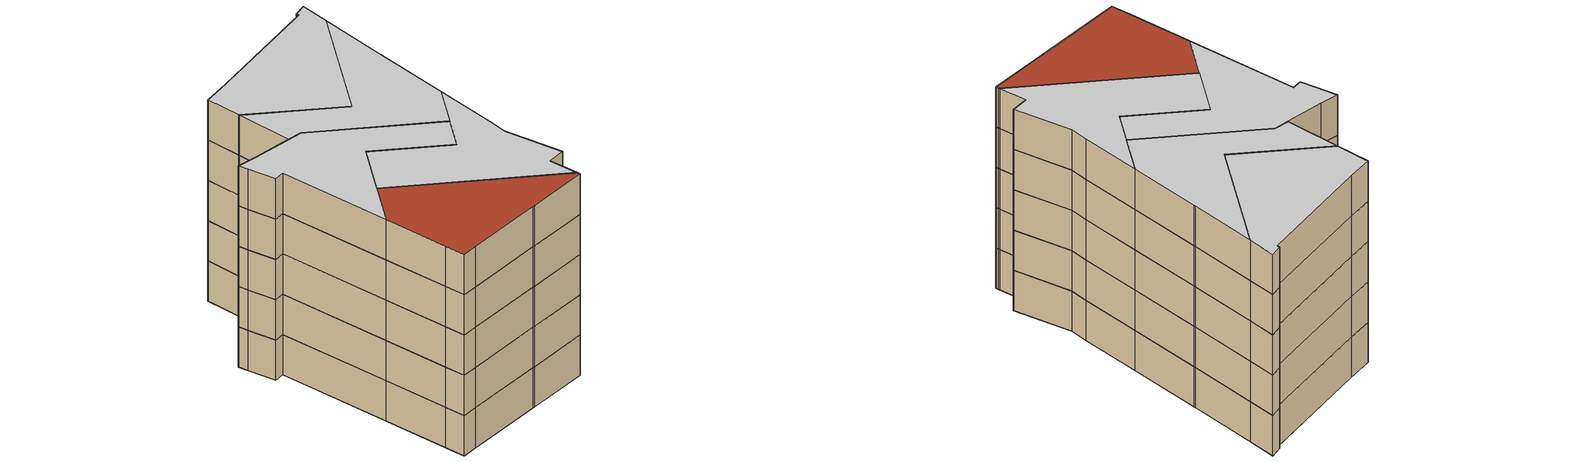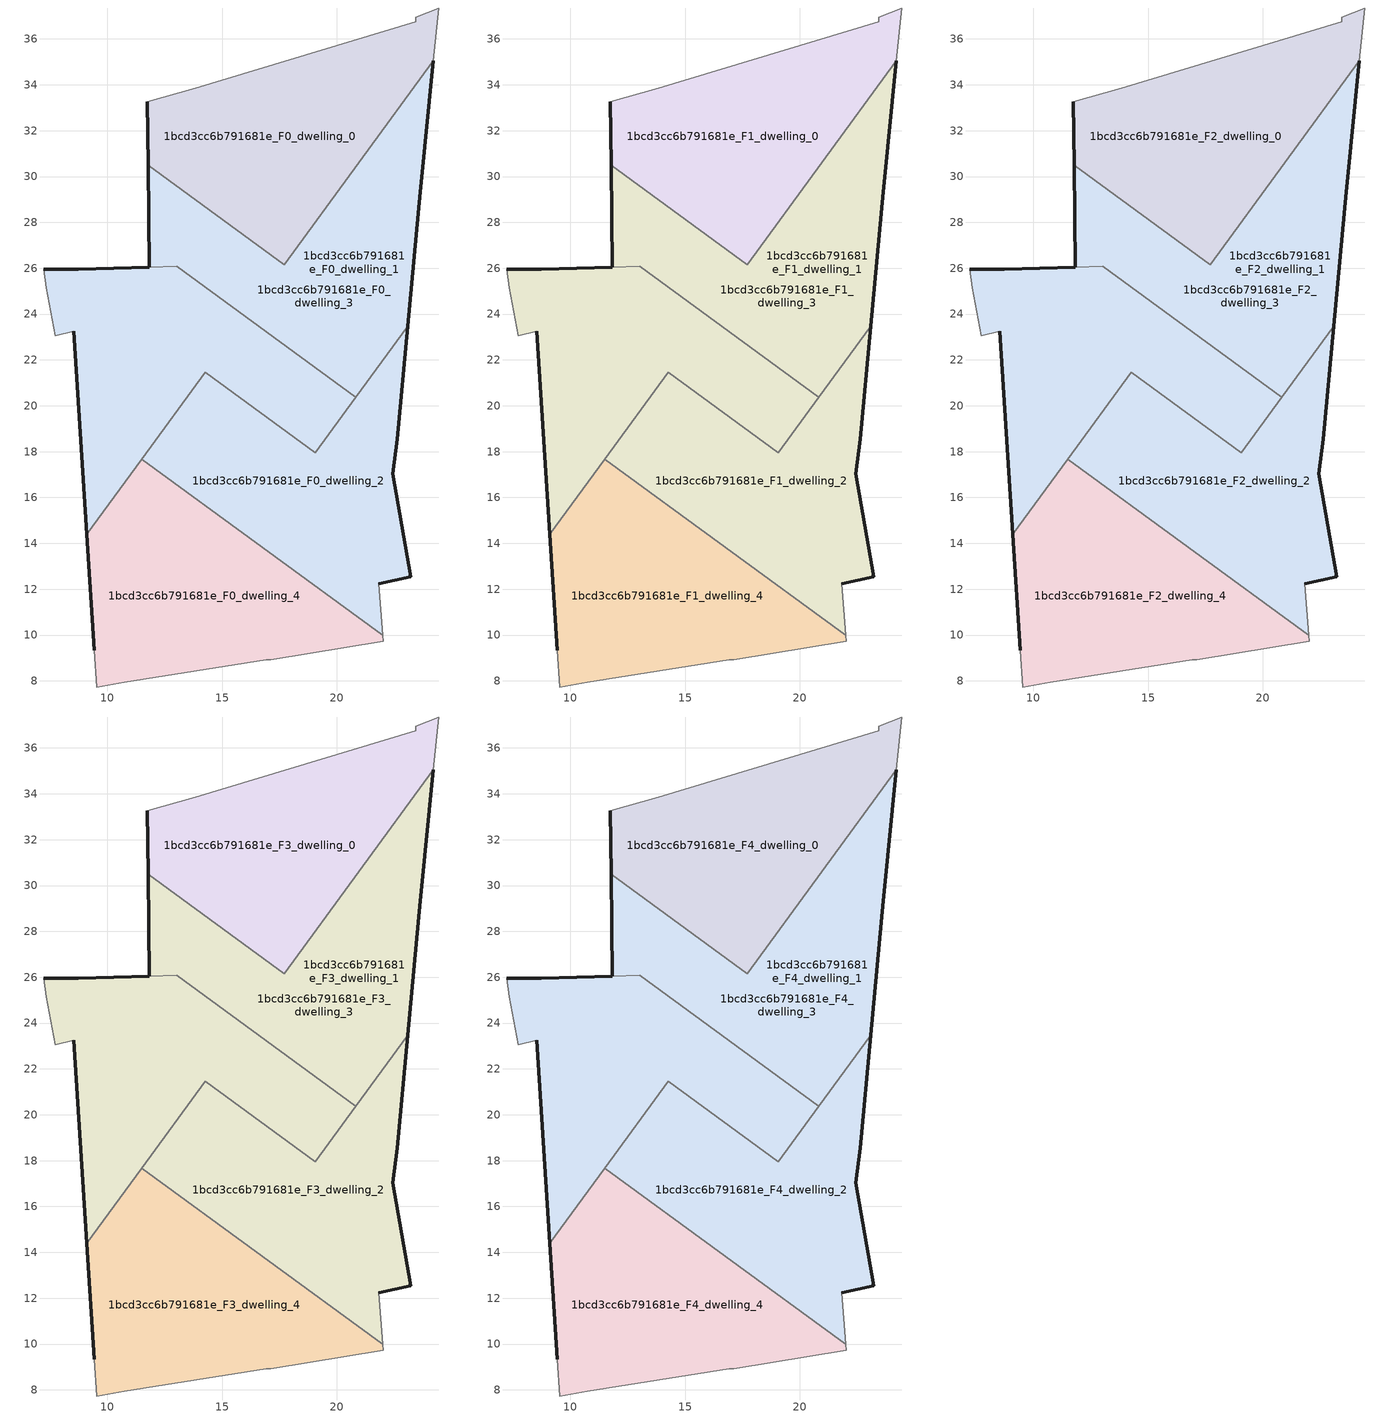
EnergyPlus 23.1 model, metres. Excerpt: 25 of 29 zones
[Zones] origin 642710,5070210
1bcd3cc6b791681e_F0_dwelling_0
 floor ground (EU_floor_Construction): 17.71,26.16 24.21,35.05 24.44,37.35 23.44,36.95 23.44,36.75 13.83,33.85 11.73,33.25 11.77,30.5 z0
 wall outside (EU_wall_Construction): 11.77,30.5 11.73,33.25 z0:3
 wall adiabatic (EU_wall_Construction): 11.73,33.25 13.83,33.85 23.44,36.75 23.44,36.95 24.44,37.35 24.21,35.05 z0:3
 wall to 1bcd3cc6b791681e_F0_dwelling_1 (EU_wall_Construction): 24.21,35.05 17.71,26.16 11.77,30.5 z0:3
1bcd3cc6b791681e_F0_dwelling_1
 floor ground (EU_floor_Construction): 23.09,23.47 23.64,29.35 23.66,29.52 24.21,35.05 17.71,26.16 11.77,30.5 11.83,26.05 13.02,26.08 20.83,20.37 z0; 22.01,9.98 21.83,12.23 23.23,12.53 22.44,17.04 22.64,18.54 23.09,23.47 19.07,17.96 14.27,21.46 11.5,17.67 z0
 wall outside (EU_wall_Construction): 24.21,35.05 23.66,29.52 23.64,29.35 23.09,23.47 / 11.83,26.05 11.77,30.5 z0:3
 wall to 1bcd3cc6b791681e_F0_dwelling_3 (EU_wall_Construction): 23.09,23.47 20.83,20.37 z0:3
 wall to 1bcd3cc6b791681e_F0_dwelling_2 (EU_wall_Construction): 20.83,20.37 13.03,26.08 11.83,26.05 z0:3
1bcd3cc6b791681e_F0_dwelling_2
 floor ground (EU_floor_Construction): 19.07,17.96 20.83,20.37 13.03,26.08 11.82,26.05 8.73,25.95 7.23,25.95 7.33,25.15 7.73,23.04 8.53,23.25 9.1,14.39 14.27,21.46 z0; 22.01,9.98 21.83,12.23 23.23,12.53 22.44,17.04 22.64,18.54 23.09,23.47 19.07,17.96 14.27,21.46 11.5,17.67 z0; 22.03,9.73 22.01,9.98 11.5,17.67 9.1,14.39 9.42,9.33 9.52,7.73 10.72,7.93 16.93,8.93 17.13,8.93 z0
 wall outside (EU_wall_Construction): 7.23,25.95 8.73,25.95 11.82,26.05 / 9.1,14.39 8.53,23.25 z0:3; 11.83,26.05,3 11.82,26.05,0 11.83,26.05,0
 wall adiabatic (EU_wall_Construction): 8.53,23.25 7.73,23.04 7.33,25.15 7.23,25.95 z0:3
 wall to 1bcd3cc6b791681e_F0_dwelling_3 (EU_wall_Construction): 14.28,21.46 11.5,17.67 / 20.83,20.37 19.07,17.96 14.27,21.46 z0:3
 wall to 1bcd3cc6b791681e_F0_dwelling_4 (EU_wall_Construction): 11.5,17.67 9.1,14.39 z0:3
1bcd3cc6b791681e_F0_dwelling_3
 floor ground (EU_floor_Construction): 23.09,23.47 23.64,29.35 23.66,29.52 24.21,35.05 17.71,26.16 11.77,30.5 11.83,26.05 13.02,26.08 20.83,20.37 z0; 22.01,9.98 21.83,12.23 23.23,12.53 22.44,17.04 22.64,18.54 23.09,23.47 19.07,17.96 14.27,21.46 11.5,17.67 z0; 19.07,17.96 20.83,20.37 13.03,26.08 11.82,26.05 8.73,25.95 7.23,25.95 7.33,25.15 7.73,23.04 8.53,23.25 9.1,14.39 14.27,21.46 z0
 wall outside (EU_wall_Construction): 23.09,23.47 22.64,18.54 22.44,17.04 23.23,12.53 21.83,12.23 z0:3
 wall adiabatic (EU_wall_Construction): 21.83,12.23 22.01,9.98 z0:3
 wall to 1bcd3cc6b791681e_F0_dwelling_4 (EU_wall_Construction): 22.01,9.98 11.5,17.67 z0:3
1bcd3cc6b791681e_F0_dwelling_4
 floor ground (EU_floor_Construction): 19.07,17.96 20.83,20.37 13.03,26.08 11.82,26.05 8.73,25.95 7.23,25.95 7.33,25.15 7.73,23.04 8.53,23.25 9.1,14.39 14.27,21.46 z0; 22.03,9.73 22.01,9.98 11.5,17.67 9.1,14.39 9.42,9.33 9.52,7.73 10.72,7.93 16.93,8.93 17.13,8.93 z0
 wall outside (EU_wall_Construction): 9.43,9.33 9.1,14.39 z0:3
 wall adiabatic (EU_wall_Construction): 22.01,9.98 22.03,9.73 17.13,8.93 16.93,8.93 10.72,7.93 9.52,7.73 9.43,9.33 z0:3
1bcd3cc6b791681e_F1_dwelling_0
 floor to 1bcd3cc6b791681e_F0_dwelling_0 (EU_floor_Construction): 17.71,26.16 24.21,35.05 24.44,37.35 23.44,36.95 23.44,36.75 13.83,33.85 11.73,33.25 11.77,30.5 z3
 wall outside (EU_wall_Construction): 11.77,30.5 11.73,33.25 z3:6
 wall adiabatic (EU_wall_Construction): 11.73,33.25 13.83,33.85 23.44,36.75 23.44,36.95 24.44,37.35 24.21,35.05 z3:6
 wall to 1bcd3cc6b791681e_F1_dwelling_1 (EU_wall_Construction): 24.21,35.05 17.71,26.16 11.77,30.5 z3:6
1bcd3cc6b791681e_F1_dwelling_1
 floor to 1bcd3cc6b791681e_F0_dwelling_1 (EU_floor_Construction): 22.01,9.98 21.83,12.23 23.23,12.53 22.44,17.04 22.64,18.54 23.09,23.47 19.07,17.96 14.27,21.46 11.5,17.67 z3
 floor adiabatic (EU_floor_Construction): 23.09,23.47 23.64,29.35 23.66,29.52 24.21,35.05 17.71,26.16 11.77,30.5 11.83,26.05 13.02,26.08 20.83,20.37 z3
 wall outside (EU_wall_Construction): 24.21,35.05 23.66,29.52 23.64,29.35 23.09,23.47 / 11.83,26.05 11.77,30.5 z3:6
 wall to 1bcd3cc6b791681e_F1_dwelling_3 (EU_wall_Construction): 23.09,23.47 20.83,20.37 z3:6
 wall to 1bcd3cc6b791681e_F1_dwelling_2 (EU_wall_Construction): 20.83,20.37 13.03,26.08 11.83,26.05 z3:6
1bcd3cc6b791681e_F1_dwelling_2
 floor to 1bcd3cc6b791681e_F0_dwelling_2 (EU_floor_Construction): 22.01,9.98 21.83,12.23 23.23,12.53 22.44,17.04 22.64,18.54 23.09,23.47 19.07,17.96 14.27,21.46 11.5,17.67 z3; 19.07,17.96 20.83,20.37 13.03,26.08 11.83,26.05 8.73,25.95 7.23,25.95 7.33,25.15 7.73,23.04 8.53,23.25 9.1,14.39 14.27,21.46 z3
 floor adiabatic (EU_floor_Construction): 22.03,9.73 22.01,9.98 11.5,17.67 9.1,14.39 9.42,9.33 9.52,7.73 10.72,7.93 16.93,8.93 17.13,8.93 z3
 wall outside (EU_wall_Construction): 7.23,25.95 8.73,25.95 11.82,26.05 / 9.1,14.39 8.53,23.25 z3:6; 11.83,26.05,6 11.82,26.05,3 11.83,26.05,3
 wall adiabatic (EU_wall_Construction): 8.53,23.25 7.73,23.04 7.33,25.15 7.23,25.95 z3:6
 wall to 1bcd3cc6b791681e_F1_dwelling_3 (EU_wall_Construction): 14.28,21.46 11.5,17.67 / 20.83,20.37 19.07,17.96 14.27,21.46 z3:6
 wall to 1bcd3cc6b791681e_F1_dwelling_4 (EU_wall_Construction): 11.5,17.67 9.1,14.39 z3:6
1bcd3cc6b791681e_F1_dwelling_3
 floor to 1bcd3cc6b791681e_F0_dwelling_3 (EU_floor_Construction): 23.09,23.47 23.64,29.35 23.66,29.52 24.21,35.05 17.71,26.16 11.77,30.5 11.83,26.05 13.02,26.08 20.83,20.37 z3
 floor adiabatic (EU_floor_Construction): 22.01,9.98 21.83,12.23 23.23,12.53 22.44,17.04 22.64,18.54 23.09,23.47 19.07,17.96 14.27,21.46 11.5,17.67 z3; 19.07,17.96 20.83,20.37 13.03,26.08 11.82,26.05 8.73,25.95 7.23,25.95 7.33,25.15 7.73,23.04 8.53,23.25 9.1,14.39 14.27,21.46 z3
 wall outside (EU_wall_Construction): 23.09,23.47 22.64,18.54 22.44,17.04 23.23,12.53 21.83,12.23 z3:6
 wall adiabatic (EU_wall_Construction): 21.83,12.23 22.01,9.98 z3:6
 wall to 1bcd3cc6b791681e_F1_dwelling_4 (EU_wall_Construction): 22.01,9.98 11.5,17.67 z3:6
1bcd3cc6b791681e_F1_dwelling_4
 floor to 1bcd3cc6b791681e_F0_dwelling_4 (EU_floor_Construction): 20.83,20.37 19.07,17.96 14.27,21.46 9.1,14.39 8.53,23.25 7.73,23.04 7.33,25.15 7.23,25.95 8.73,25.95 11.83,26.05 13.03,26.08 z3; 22.01,9.98 22.03,9.73 17.13,8.93 16.93,8.93 10.72,7.93 9.52,7.73 9.42,9.33 9.1,14.39 11.5,17.67 z3
 wall outside (EU_wall_Construction): 9.43,9.33 9.1,14.39 z3:6
 wall adiabatic (EU_wall_Construction): 22.01,9.98 22.03,9.73 17.13,8.93 16.93,8.93 10.72,7.93 9.52,7.73 9.43,9.33 z3:6
1bcd3cc6b791681e_F2_dwelling_0
 floor to 1bcd3cc6b791681e_F1_dwelling_0 (EU_floor_Construction): 17.71,26.16 24.21,35.05 24.44,37.35 23.44,36.95 23.44,36.75 13.83,33.85 11.73,33.25 11.77,30.5 z6
 wall outside (EU_wall_Construction): 11.77,30.5 11.73,33.25 z6:9
 wall adiabatic (EU_wall_Construction): 11.73,33.25 13.83,33.85 23.44,36.75 23.44,36.95 24.44,37.35 24.21,35.05 z6:9
 wall to 1bcd3cc6b791681e_F2_dwelling_1 (EU_wall_Construction): 24.21,35.05 17.71,26.16 11.77,30.5 z6:9
1bcd3cc6b791681e_F2_dwelling_1
 floor to 1bcd3cc6b791681e_F1_dwelling_1 (EU_floor_Construction): 22.01,9.98 21.83,12.23 23.23,12.53 22.44,17.04 22.64,18.54 23.09,23.47 19.07,17.96 14.27,21.46 11.5,17.67 z6
 floor adiabatic (EU_floor_Construction): 23.09,23.47 23.64,29.35 23.66,29.52 24.21,35.05 17.71,26.16 11.77,30.5 11.83,26.05 13.02,26.08 20.83,20.37 z6
 wall outside (EU_wall_Construction): 24.21,35.05 23.66,29.52 23.64,29.35 23.09,23.47 / 11.83,26.05 11.77,30.5 z6:9
 wall to 1bcd3cc6b791681e_F2_dwelling_3 (EU_wall_Construction): 23.09,23.47 20.83,20.37 z6:9
 wall to 1bcd3cc6b791681e_F2_dwelling_2 (EU_wall_Construction): 20.83,20.37 13.03,26.08 11.83,26.05 z6:9
1bcd3cc6b791681e_F2_dwelling_2
 floor to 1bcd3cc6b791681e_F1_dwelling_2 (EU_floor_Construction): 22.01,9.98 21.83,12.23 23.23,12.53 22.44,17.04 22.64,18.54 23.09,23.47 19.07,17.96 14.27,21.46 11.5,17.67 z6; 19.07,17.96 20.83,20.37 13.03,26.08 11.83,26.05 8.73,25.95 7.23,25.95 7.33,25.15 7.73,23.04 8.53,23.25 9.1,14.39 14.27,21.46 z6
 floor adiabatic (EU_floor_Construction): 22.03,9.73 22.01,9.98 11.5,17.67 9.1,14.39 9.42,9.33 9.52,7.73 10.72,7.93 16.93,8.93 17.13,8.93 z6
 wall outside (EU_wall_Construction): 7.23,25.95 8.73,25.95 11.82,26.05 / 9.1,14.39 8.53,23.25 z6:9; 11.83,26.05,9 11.82,26.05,6 11.83,26.05,6
 wall adiabatic (EU_wall_Construction): 8.53,23.25 7.73,23.04 7.33,25.15 7.23,25.95 z6:9
 wall to 1bcd3cc6b791681e_F2_dwelling_3 (EU_wall_Construction): 14.28,21.46 11.5,17.67 / 20.83,20.37 19.07,17.96 14.27,21.46 z6:9
 wall to 1bcd3cc6b791681e_F2_dwelling_4 (EU_wall_Construction): 11.5,17.67 9.1,14.39 z6:9
1bcd3cc6b791681e_F2_dwelling_3
 floor to 1bcd3cc6b791681e_F1_dwelling_3 (EU_floor_Construction): 23.09,23.47 23.64,29.35 23.66,29.52 24.21,35.05 17.71,26.16 11.77,30.5 11.83,26.05 13.02,26.08 20.83,20.37 z6
 floor adiabatic (EU_floor_Construction): 22.01,9.98 21.83,12.23 23.23,12.53 22.44,17.04 22.64,18.54 23.09,23.47 19.07,17.96 14.27,21.46 11.5,17.67 z6; 19.07,17.96 20.83,20.37 13.03,26.08 11.82,26.05 8.73,25.95 7.23,25.95 7.33,25.15 7.73,23.04 8.53,23.25 9.1,14.39 14.27,21.46 z6
 wall outside (EU_wall_Construction): 23.09,23.47 22.64,18.54 22.44,17.04 23.23,12.53 21.83,12.23 z6:9
 wall adiabatic (EU_wall_Construction): 21.83,12.23 22.01,9.98 z6:9
 wall to 1bcd3cc6b791681e_F2_dwelling_4 (EU_wall_Construction): 22.01,9.98 11.5,17.67 z6:9
1bcd3cc6b791681e_F2_dwelling_4
 floor to 1bcd3cc6b791681e_F1_dwelling_4 (EU_floor_Construction): 20.83,20.37 19.07,17.96 14.27,21.46 9.1,14.39 8.53,23.25 7.73,23.04 7.33,25.15 7.23,25.95 8.73,25.95 11.83,26.05 13.03,26.08 z6; 22.01,9.98 22.03,9.73 17.13,8.93 16.93,8.93 10.72,7.93 9.52,7.73 9.42,9.33 9.1,14.39 11.5,17.67 z6
 wall outside (EU_wall_Construction): 9.43,9.33 9.1,14.39 z6:9
 wall adiabatic (EU_wall_Construction): 22.01,9.98 22.03,9.73 17.13,8.93 16.93,8.93 10.72,7.93 9.52,7.73 9.43,9.33 z6:9
1bcd3cc6b791681e_F3_dwelling_0
 floor to 1bcd3cc6b791681e_F2_dwelling_0 (EU_floor_Construction): 17.71,26.16 24.21,35.05 24.44,37.35 23.44,36.95 23.44,36.75 13.83,33.85 11.73,33.25 11.77,30.5 z9
 wall outside (EU_wall_Construction): 11.77,30.5 11.73,33.25 z9:12
 wall adiabatic (EU_wall_Construction): 11.73,33.25 13.83,33.85 23.44,36.75 23.44,36.95 24.44,37.35 24.21,35.05 z9:12
 wall to 1bcd3cc6b791681e_F3_dwelling_1 (EU_wall_Construction): 24.21,35.05 17.71,26.16 11.77,30.5 z9:12
1bcd3cc6b791681e_F3_dwelling_1
 floor to 1bcd3cc6b791681e_F2_dwelling_1 (EU_floor_Construction): 22.01,9.98 21.83,12.23 23.23,12.53 22.44,17.04 22.64,18.54 23.09,23.47 19.07,17.96 14.27,21.46 11.5,17.67 z9
 floor adiabatic (EU_floor_Construction): 23.09,23.47 23.64,29.35 23.66,29.52 24.21,35.05 17.71,26.16 11.77,30.5 11.83,26.05 13.02,26.08 20.83,20.37 z9
 wall outside (EU_wall_Construction): 24.21,35.05 23.66,29.52 23.64,29.35 23.09,23.47 / 11.83,26.05 11.77,30.5 z9:12
 wall to 1bcd3cc6b791681e_F3_dwelling_3 (EU_wall_Construction): 23.09,23.47 20.83,20.37 z9:12
 wall to 1bcd3cc6b791681e_F3_dwelling_2 (EU_wall_Construction): 20.83,20.37 13.03,26.08 11.83,26.05 z9:12
1bcd3cc6b791681e_F3_dwelling_2
 floor to 1bcd3cc6b791681e_F2_dwelling_2 (EU_floor_Construction): 22.01,9.98 21.83,12.23 23.23,12.53 22.44,17.04 22.64,18.54 23.09,23.47 19.07,17.96 14.27,21.46 11.5,17.67 z9; 19.07,17.96 20.83,20.37 13.03,26.08 11.83,26.05 8.73,25.95 7.23,25.95 7.33,25.15 7.73,23.04 8.53,23.25 9.1,14.39 14.27,21.46 z9
 floor adiabatic (EU_floor_Construction): 22.03,9.73 22.01,9.98 11.5,17.67 9.1,14.39 9.42,9.33 9.52,7.73 10.72,7.93 16.93,8.93 17.13,8.93 z9
 wall outside (EU_wall_Construction): 7.23,25.95 8.73,25.95 11.82,26.05 / 9.1,14.39 8.53,23.25 z9:12; 11.83,26.05,12 11.82,26.05,9 11.83,26.05,9
 wall adiabatic (EU_wall_Construction): 8.53,23.25 7.73,23.04 7.33,25.15 7.23,25.95 z9:12
 wall to 1bcd3cc6b791681e_F3_dwelling_3 (EU_wall_Construction): 14.28,21.46 11.5,17.67 / 20.83,20.37 19.07,17.96 14.27,21.46 z9:12
 wall to 1bcd3cc6b791681e_F3_dwelling_4 (EU_wall_Construction): 11.5,17.67 9.1,14.39 z9:12
1bcd3cc6b791681e_F3_dwelling_3
 floor to 1bcd3cc6b791681e_F2_dwelling_3 (EU_floor_Construction): 23.09,23.47 23.64,29.35 23.66,29.52 24.21,35.05 17.71,26.16 11.77,30.5 11.83,26.05 13.02,26.08 20.83,20.37 z9
 floor adiabatic (EU_floor_Construction): 22.01,9.98 21.83,12.23 23.23,12.53 22.44,17.04 22.64,18.54 23.09,23.47 19.07,17.96 14.27,21.46 11.5,17.67 z9; 19.07,17.96 20.83,20.37 13.03,26.08 11.82,26.05 8.73,25.95 7.23,25.95 7.33,25.15 7.73,23.04 8.53,23.25 9.1,14.39 14.27,21.46 z9
 wall outside (EU_wall_Construction): 23.09,23.47 22.64,18.54 22.44,17.04 23.23,12.53 21.83,12.23 z9:12
 wall adiabatic (EU_wall_Construction): 21.83,12.23 22.01,9.98 z9:12
 wall to 1bcd3cc6b791681e_F3_dwelling_4 (EU_wall_Construction): 22.01,9.98 11.5,17.67 z9:12
1bcd3cc6b791681e_F3_dwelling_4
 floor to 1bcd3cc6b791681e_F2_dwelling_4 (EU_floor_Construction): 20.83,20.37 19.07,17.96 14.27,21.46 9.1,14.39 8.53,23.25 7.73,23.04 7.33,25.15 7.23,25.95 8.73,25.95 11.83,26.05 13.03,26.08 z9; 22.01,9.98 22.03,9.73 17.13,8.93 16.93,8.93 10.72,7.93 9.52,7.73 9.42,9.33 9.1,14.39 11.5,17.67 z9
 wall outside (EU_wall_Construction): 9.43,9.33 9.1,14.39 z9:12
 wall adiabatic (EU_wall_Construction): 22.01,9.98 22.03,9.73 17.13,8.93 16.93,8.93 10.72,7.93 9.52,7.73 9.43,9.33 z9:12
1bcd3cc6b791681e_F4_dwelling_0
 floor to 1bcd3cc6b791681e_F3_dwelling_0 (EU_floor_Construction): 17.71,26.16 24.21,35.05 24.44,37.35 23.44,36.95 23.44,36.75 13.83,33.85 11.73,33.25 11.77,30.5 z12
 wall outside (EU_wall_Construction): 11.77,30.5 11.73,33.25 z12:15
 wall adiabatic (EU_wall_Construction): 11.73,33.25 13.83,33.85 23.44,36.75 23.44,36.95 24.44,37.35 24.21,35.05 z12:15
 wall to 1bcd3cc6b791681e_F4_dwelling_1 (EU_wall_Construction): 24.21,35.05 17.71,26.16 11.77,30.5 z12:15
 ceiling to 1bcd3cc6b791681e_F5_dwelling_0 (EU_floor_Construction): 24.44,37.35 24.21,35.05 17.71,26.16 11.77,30.5 11.73,33.25 13.83,33.85 23.44,36.75 23.44,36.95 z15
1bcd3cc6b791681e_F4_dwelling_1
 floor to 1bcd3cc6b791681e_F3_dwelling_1 (EU_floor_Construction): 22.01,9.98 21.83,12.23 23.23,12.53 22.44,17.04 22.64,18.54 23.09,23.47 19.07,17.96 14.27,21.46 11.5,17.67 z12
 floor adiabatic (EU_floor_Construction): 23.09,23.47 23.64,29.35 23.66,29.52 24.21,35.05 17.71,26.16 11.77,30.5 11.83,26.05 13.02,26.08 20.83,20.37 z12
 wall outside (EU_wall_Construction): 24.21,35.05 23.66,29.52 23.64,29.35 23.09,23.47 / 11.83,26.05 11.77,30.5 z12:15
 wall to 1bcd3cc6b791681e_F4_dwelling_3 (EU_wall_Construction): 23.09,23.47 20.83,20.37 z12:15
 wall to 1bcd3cc6b791681e_F4_dwelling_2 (EU_wall_Construction): 20.83,20.37 13.03,26.08 11.83,26.05 z12:15
 ceiling to 1bcd3cc6b791681e_F5_dwelling_3 (EU_floor_Construction): 24.21,35.05 23.66,29.52 23.64,29.35 23.09,23.47 20.83,20.37 13.02,26.08 11.83,26.05 11.77,30.5 17.71,26.16 z15
 ceiling to 1bcd3cc6b791681e_F5_dwelling_1 (EU_floor_Construction): 23.09,23.47 22.64,18.54 22.44,17.04 23.23,12.53 21.83,12.23 22.01,9.98 11.5,17.67 14.27,21.46 19.07,17.96 z15
1bcd3cc6b791681e_F4_dwelling_2
 floor to 1bcd3cc6b791681e_F3_dwelling_2 (EU_floor_Construction): 22.01,9.98 21.83,12.23 23.23,12.53 22.44,17.04 22.64,18.54 23.09,23.47 19.07,17.96 14.27,21.46 11.5,17.67 z12; 19.07,17.96 20.83,20.37 13.03,26.08 11.83,26.05 8.73,25.95 7.23,25.95 7.33,25.15 7.73,23.04 8.53,23.25 9.1,14.39 14.27,21.46 z12
 floor adiabatic (EU_floor_Construction): 22.03,9.73 22.01,9.98 11.5,17.67 9.1,14.39 9.42,9.33 9.52,7.73 10.72,7.93 16.93,8.93 17.13,8.93 z12
 wall outside (EU_wall_Construction): 7.23,25.95 8.73,25.95 11.82,26.05 / 9.1,14.39 8.53,23.25 z12:15; 11.83,26.05,15 11.82,26.05,12 11.83,26.05,12
 wall adiabatic (EU_wall_Construction): 8.53,23.25 7.73,23.04 7.33,25.15 7.23,25.95 z12:15
 wall to 1bcd3cc6b791681e_F4_dwelling_3 (EU_wall_Construction): 14.28,21.46 11.5,17.67 / 20.83,20.37 19.07,17.96 14.27,21.46 z12:15
 wall to 1bcd3cc6b791681e_F4_dwelling_4 (EU_wall_Construction): 11.5,17.67 9.1,14.39 z12:15
 ceiling to 1bcd3cc6b791681e_F5_dwelling_2 (EU_floor_Construction): 20.83,20.37 19.07,17.96 14.27,21.46 9.1,14.39 8.53,23.25 7.73,23.04 7.33,25.15 7.23,25.95 8.73,25.95 11.83,26.05 13.03,26.08 z15; 23.09,23.47 22.64,18.54 22.44,17.04 23.23,12.53 21.83,12.23 22.01,9.98 11.5,17.67 14.27,21.46 19.07,17.96 z15
 roof outside (EU_floor_Construction): 22.01,9.98 22.03,9.73 17.13,8.93 16.93,8.93 10.72,7.93 9.52,7.73 9.42,9.33 9.1,14.39 11.5,17.67 z15
1bcd3cc6b791681e_F4_dwelling_3
 floor to 1bcd3cc6b791681e_F3_dwelling_3 (EU_floor_Construction): 23.09,23.47 23.64,29.35 23.66,29.52 24.21,35.05 17.71,26.16 11.77,30.5 11.83,26.05 13.02,26.08 20.83,20.37 z12
 floor adiabatic (EU_floor_Construction): 22.01,9.98 21.83,12.23 23.23,12.53 22.44,17.04 22.64,18.54 23.09,23.47 19.07,17.96 14.27,21.46 11.5,17.67 z12; 19.07,17.96 20.83,20.37 13.03,26.08 11.82,26.05 8.73,25.95 7.23,25.95 7.33,25.15 7.73,23.04 8.53,23.25 9.1,14.39 14.27,21.46 z12
 wall outside (EU_wall_Construction): 23.09,23.47 22.64,18.54 22.44,17.04 23.23,12.53 21.83,12.23 z12:15
 wall adiabatic (EU_wall_Construction): 21.83,12.23 22.01,9.98 z12:15
 wall to 1bcd3cc6b791681e_F4_dwelling_4 (EU_wall_Construction): 22.01,9.98 11.5,17.67 z12:15
 ceiling to 1bcd3cc6b791681e_F5_dwelling_3 (EU_floor_Construction): 24.21,35.05 23.66,29.52 23.64,29.35 23.09,23.47 20.83,20.37 13.02,26.08 11.83,26.05 11.77,30.5 17.71,26.16 z15; 20.83,20.37 19.07,17.96 14.27,21.46 9.1,14.39 8.53,23.25 7.73,23.04 7.33,25.15 7.23,25.95 8.73,25.95 11.83,26.05 13.03,26.08 z15
 ceiling to 1bcd3cc6b791681e_F5_dwelling_2 (EU_floor_Construction): 23.09,23.47 22.64,18.54 22.44,17.04 23.23,12.53 21.83,12.23 22.01,9.98 11.5,17.67 14.27,21.46 19.07,17.96 z15
1bcd3cc6b791681e_F4_dwelling_4
 floor to 1bcd3cc6b791681e_F3_dwelling_4 (EU_floor_Construction): 20.83,20.37 19.07,17.96 14.27,21.46 9.1,14.39 8.53,23.25 7.73,23.04 7.33,25.15 7.23,25.95 8.73,25.95 11.83,26.05 13.03,26.08 z12; 22.01,9.98 22.03,9.73 17.13,8.93 16.93,8.93 10.72,7.93 9.52,7.73 9.42,9.33 9.1,14.39 11.5,17.67 z12
 wall outside (EU_wall_Construction): 9.43,9.33 9.1,14.39 z12:15
 wall adiabatic (EU_wall_Construction): 22.01,9.98 22.03,9.73 17.13,8.93 16.93,8.93 10.72,7.93 9.52,7.73 9.43,9.33 z12:15
 ceiling adiabatic (EU_roof_Construction): 20.83,20.37 19.07,17.96 14.27,21.46 9.1,14.39 8.53,23.25 7.73,23.04 7.33,25.15 7.23,25.95 8.73,25.95 11.83,26.05 13.03,26.08 z15
 roof outside (EU_roof_Construction): 22.01,9.98 22.03,9.73 17.13,8.93 16.93,8.93 10.72,7.93 9.52,7.73 9.42,9.33 9.1,14.39 11.5,17.67 z15
[Building]
EU S2 Campaign: North Axis=0; Terrain=City; Solar Distribution=FullExterior
[Site:Location]
Lyon-Bron: Latitude=45.75; Longitude=5; Time Zone=1; Elevation=198
[SizingPeriod:WeatherFileDays]
AnnualSizingPeriod: Begin Month=1; Begin Day of Month=1; End Month=12; End Day of Month=31; Day of Week for Start Day=Monday; Use Weather File Daylight Saving Period=No; Use Weather File Rain and Snow Indicators=No
[MATERIAL]
EU_InternalMass_Material: Roughness=MediumRough; Thickness=0.1; Conductivity=1; Density=1800; Specific Heat=900; Thermal Absorptance=0.9; Solar Absorptance=0.7; Visible Absorptance=0.7
[MATERIAL:NOMASS] Roughness=MediumRough; Thermal Absorptance=0.9; Solar Absorptance=0.7; Visible Absorptance=0.7
Name | Thermal Resistance
EU_wall_NoMass | 0.776494
EU_roof_NoMass | 0.486893
EU_floor_NoMass | 0.421597
[CONSTRUCTION]
EU_wall_Construction: EU_wall_NoMass
EU_roof_Construction: EU_roof_NoMass
EU_floor_Construction: EU_floor_NoMass
EU_InternalMass_Construction: EU_InternalMass_Material
[ZONE] Type=1; Multiplier=1; Ceiling Height=autocalculate; Floor Area=autocalculate; Part of Total Floor Area=Yes
Name | Volume
1bcd3cc6b791681e_F0_dwelling_0; 1bcd3cc6b791681e_F1_dwelling_0; 1bcd3cc6b791681e_F2_dwelling_0; 1bcd3cc6b791681e_F3_dwelling_0; 1bcd3cc6b791681e_F4_dwelling_0 | 210.207
1bcd3cc6b791681e_F0_dwelling_1; 1bcd3cc6b791681e_F1_dwelling_1; 1bcd3cc6b791681e_F2_dwelling_1; 1bcd3cc6b791681e_F3_dwelling_1; 1bcd3cc6b791681e_F4_dwelling_1 | 422.101
1bcd3cc6b791681e_F0_dwelling_2 | 629.03
1bcd3cc6b791681e_F1_dwelling_2; 1bcd3cc6b791681e_F2_dwelling_2; 1bcd3cc6b791681e_F3_dwelling_2; 1bcd3cc6b791681e_F4_dwelling_2 | 629.034
1bcd3cc6b791681e_F0_dwelling_3; 1bcd3cc6b791681e_F1_dwelling_3; 1bcd3cc6b791681e_F2_dwelling_3; 1bcd3cc6b791681e_F3_dwelling_3; 1bcd3cc6b791681e_F4_dwelling_3 | 630.679
1bcd3cc6b791681e_F0_dwelling_4 | 418.805
1bcd3cc6b791681e_F1_dwelling_4; 1bcd3cc6b791681e_F2_dwelling_4; 1bcd3cc6b791681e_F3_dwelling_4; 1bcd3cc6b791681e_F4_dwelling_4 | 418.809
[INTERNALMASS] Construction=EU_InternalMass_Construction
Name | Zone or ZoneList | Surface Area
1bcd3cc6b791681e_F0_dwelling_0_EU_InternalMass | 1bcd3cc6b791681e_F0_dwelling_0 | 70.0703
1bcd3cc6b791681e_F0_dwelling_1_EU_InternalMass | 1bcd3cc6b791681e_F0_dwelling_1 | 70.6242
1bcd3cc6b791681e_F0_dwelling_2_EU_InternalMass | 1bcd3cc6b791681e_F0_dwelling_2 | 69.5305
1bcd3cc6b791681e_F0_dwelling_3_EU_InternalMass | 1bcd3cc6b791681e_F0_dwelling_3 | 70.0756
1bcd3cc6b791681e_F0_dwelling_4_EU_InternalMass | 1bcd3cc6b791681e_F0_dwelling_4 | 70.0742
1bcd3cc6b791681e_F1_dwelling_0_EU_InternalMass | 1bcd3cc6b791681e_F1_dwelling_0 | 70.0703
1bcd3cc6b791681e_F1_dwelling_1_EU_InternalMass | 1bcd3cc6b791681e_F1_dwelling_1 | 70.6242
1bcd3cc6b791681e_F1_dwelling_2_EU_InternalMass | 1bcd3cc6b791681e_F1_dwelling_2 | 69.5305
1bcd3cc6b791681e_F1_dwelling_3_EU_InternalMass | 1bcd3cc6b791681e_F1_dwelling_3 | 70.0756
1bcd3cc6b791681e_F1_dwelling_4_EU_InternalMass | 1bcd3cc6b791681e_F1_dwelling_4 | 70.0742
1bcd3cc6b791681e_F2_dwelling_0_EU_InternalMass | 1bcd3cc6b791681e_F2_dwelling_0 | 70.0703
1bcd3cc6b791681e_F2_dwelling_1_EU_InternalMass | 1bcd3cc6b791681e_F2_dwelling_1 | 70.6242
1bcd3cc6b791681e_F2_dwelling_2_EU_InternalMass | 1bcd3cc6b791681e_F2_dwelling_2 | 69.5305
1bcd3cc6b791681e_F2_dwelling_3_EU_InternalMass | 1bcd3cc6b791681e_F2_dwelling_3 | 70.0756
1bcd3cc6b791681e_F2_dwelling_4_EU_InternalMass | 1bcd3cc6b791681e_F2_dwelling_4 | 70.0742
1bcd3cc6b791681e_F3_dwelling_0_EU_InternalMass | 1bcd3cc6b791681e_F3_dwelling_0 | 70.0703
1bcd3cc6b791681e_F3_dwelling_1_EU_InternalMass | 1bcd3cc6b791681e_F3_dwelling_1 | 70.6242
1bcd3cc6b791681e_F3_dwelling_2_EU_InternalMass | 1bcd3cc6b791681e_F3_dwelling_2 | 69.5305
1bcd3cc6b791681e_F3_dwelling_3_EU_InternalMass | 1bcd3cc6b791681e_F3_dwelling_3 | 70.0756
1bcd3cc6b791681e_F3_dwelling_4_EU_InternalMass | 1bcd3cc6b791681e_F3_dwelling_4 | 70.0742
1bcd3cc6b791681e_F4_dwelling_0_EU_InternalMass | 1bcd3cc6b791681e_F4_dwelling_0 | 70.0703
1bcd3cc6b791681e_F4_dwelling_1_EU_InternalMass | 1bcd3cc6b791681e_F4_dwelling_1 | 70.6242
1bcd3cc6b791681e_F4_dwelling_2_EU_InternalMass | 1bcd3cc6b791681e_F4_dwelling_2 | 69.5305
1bcd3cc6b791681e_F4_dwelling_3_EU_InternalMass | 1bcd3cc6b791681e_F4_dwelling_3 | 70.0756
1bcd3cc6b791681e_F4_dwelling_4_EU_InternalMass | 1bcd3cc6b791681e_F4_dwelling_4 | 70.0742
[OTHEREQUIPMENT] Fuel Type=Electricity; Design Level Calculation Method=Watts/Area; Power per Zone Floor Area=1; Fraction Latent=0; Fraction Radiant=0; Fraction Lost=0; Carbon Dioxide Generation Rate=0; EndUse Subcategory=EU_Step8_InternalGains
Name | Zone or ZoneList or Space or SpaceList | Schedule
EU_Step8_InternalGain_1bcd3cc6b791681e_F0_dwelling_0_f000 | 1bcd3cc6b791681e_F0_dwelling_0 | EU_Step8_GainSchedule_1bcd3cc6b791681e_F0_dwelling_0_f000
EU_Step8_InternalGain_1bcd3cc6b791681e_F0_dwelling_1_f000 | 1bcd3cc6b791681e_F0_dwelling_1 | EU_Step8_GainSchedule_1bcd3cc6b791681e_F0_dwelling_1_f000
EU_Step8_InternalGain_1bcd3cc6b791681e_F0_dwelling_2_f000 | 1bcd3cc6b791681e_F0_dwelling_2 | EU_Step8_GainSchedule_1bcd3cc6b791681e_F0_dwelling_2_f000
EU_Step8_InternalGain_1bcd3cc6b791681e_F0_dwelling_3_f000 | 1bcd3cc6b791681e_F0_dwelling_3 | EU_Step8_GainSchedule_1bcd3cc6b791681e_F0_dwelling_3_f000
EU_Step8_InternalGain_1bcd3cc6b791681e_F0_dwelling_4_f000 | 1bcd3cc6b791681e_F0_dwelling_4 | EU_Step8_GainSchedule_1bcd3cc6b791681e_F0_dwelling_4_f000
EU_Step8_InternalGain_1bcd3cc6b791681e_F1_dwelling_0_f000 | 1bcd3cc6b791681e_F1_dwelling_0 | EU_Step8_GainSchedule_1bcd3cc6b791681e_F1_dwelling_0_f000
EU_Step8_InternalGain_1bcd3cc6b791681e_F1_dwelling_1_f000 | 1bcd3cc6b791681e_F1_dwelling_1 | EU_Step8_GainSchedule_1bcd3cc6b791681e_F1_dwelling_1_f000
EU_Step8_InternalGain_1bcd3cc6b791681e_F1_dwelling_2_f000 | 1bcd3cc6b791681e_F1_dwelling_2 | EU_Step8_GainSchedule_1bcd3cc6b791681e_F1_dwelling_2_f000
EU_Step8_InternalGain_1bcd3cc6b791681e_F1_dwelling_3_f000 | 1bcd3cc6b791681e_F1_dwelling_3 | EU_Step8_GainSchedule_1bcd3cc6b791681e_F1_dwelling_3_f000
EU_Step8_InternalGain_1bcd3cc6b791681e_F1_dwelling_4_f000 | 1bcd3cc6b791681e_F1_dwelling_4 | EU_Step8_GainSchedule_1bcd3cc6b791681e_F1_dwelling_4_f000
EU_Step8_InternalGain_1bcd3cc6b791681e_F2_dwelling_0_f000 | 1bcd3cc6b791681e_F2_dwelling_0 | EU_Step8_GainSchedule_1bcd3cc6b791681e_F2_dwelling_0_f000
EU_Step8_InternalGain_1bcd3cc6b791681e_F2_dwelling_1_f000 | 1bcd3cc6b791681e_F2_dwelling_1 | EU_Step8_GainSchedule_1bcd3cc6b791681e_F2_dwelling_1_f000
EU_Step8_InternalGain_1bcd3cc6b791681e_F2_dwelling_2_f000 | 1bcd3cc6b791681e_F2_dwelling_2 | EU_Step8_GainSchedule_1bcd3cc6b791681e_F2_dwelling_2_f000
EU_Step8_InternalGain_1bcd3cc6b791681e_F2_dwelling_3_f000 | 1bcd3cc6b791681e_F2_dwelling_3 | EU_Step8_GainSchedule_1bcd3cc6b791681e_F2_dwelling_3_f000
EU_Step8_InternalGain_1bcd3cc6b791681e_F2_dwelling_4_f000 | 1bcd3cc6b791681e_F2_dwelling_4 | EU_Step8_GainSchedule_1bcd3cc6b791681e_F2_dwelling_4_f000
EU_Step8_InternalGain_1bcd3cc6b791681e_F3_dwelling_0_f000 | 1bcd3cc6b791681e_F3_dwelling_0 | EU_Step8_GainSchedule_1bcd3cc6b791681e_F3_dwelling_0_f000
EU_Step8_InternalGain_1bcd3cc6b791681e_F3_dwelling_1_f000 | 1bcd3cc6b791681e_F3_dwelling_1 | EU_Step8_GainSchedule_1bcd3cc6b791681e_F3_dwelling_1_f000
EU_Step8_InternalGain_1bcd3cc6b791681e_F3_dwelling_2_f000 | 1bcd3cc6b791681e_F3_dwelling_2 | EU_Step8_GainSchedule_1bcd3cc6b791681e_F3_dwelling_2_f000
EU_Step8_InternalGain_1bcd3cc6b791681e_F3_dwelling_3_f000 | 1bcd3cc6b791681e_F3_dwelling_3 | EU_Step8_GainSchedule_1bcd3cc6b791681e_F3_dwelling_3_f000
EU_Step8_InternalGain_1bcd3cc6b791681e_F3_dwelling_4_f000 | 1bcd3cc6b791681e_F3_dwelling_4 | EU_Step8_GainSchedule_1bcd3cc6b791681e_F3_dwelling_4_f000
EU_Step8_InternalGain_1bcd3cc6b791681e_F4_dwelling_0_f000 | 1bcd3cc6b791681e_F4_dwelling_0 | EU_Step8_GainSchedule_1bcd3cc6b791681e_F4_dwelling_0_f000
EU_Step8_InternalGain_1bcd3cc6b791681e_F4_dwelling_1_f000 | 1bcd3cc6b791681e_F4_dwelling_1 | EU_Step8_GainSchedule_1bcd3cc6b791681e_F4_dwelling_1_f000
EU_Step8_InternalGain_1bcd3cc6b791681e_F4_dwelling_2_f000 | 1bcd3cc6b791681e_F4_dwelling_2 | EU_Step8_GainSchedule_1bcd3cc6b791681e_F4_dwelling_2_f000
EU_Step8_InternalGain_1bcd3cc6b791681e_F4_dwelling_3_f000 | 1bcd3cc6b791681e_F4_dwelling_3 | EU_Step8_GainSchedule_1bcd3cc6b791681e_F4_dwelling_3_f000
EU_Step8_InternalGain_1bcd3cc6b791681e_F4_dwelling_4_f000 | 1bcd3cc6b791681e_F4_dwelling_4 | EU_Step8_GainSchedule_1bcd3cc6b791681e_F4_dwelling_4_f000
[ZONEVENTILATION:DESIGNFLOWRATE] Schedule=EU_AlwaysOn; Design Flow Rate Calculation Method=AirChanges/Hour; Air Changes per Hour=0.693814; Ventilation Type=Natural; Fan Pressure Rise=0; Fan Total Efficiency=1; Constant Term Coefficient=1; Temperature Term Coefficient=0; Velocity Term Coefficient=0; Velocity Squared Term Coefficient=0; Minimum Indoor Temperature=-100; Maximum Indoor Temperature=100; Delta Temperature=-100; Minimum Outdoor Temperature=-100; Maximum Outdoor Temperature=100; Maximum Wind Speed=40
Name | Zone or ZoneList or Space or SpaceList
EU_ConstantAir_1bcd3cc6b791681e_F0_dwelling_0 | 1bcd3cc6b791681e_F0_dwelling_0
EU_ConstantAir_1bcd3cc6b791681e_F0_dwelling_1 | 1bcd3cc6b791681e_F0_dwelling_1
EU_ConstantAir_1bcd3cc6b791681e_F0_dwelling_2 | 1bcd3cc6b791681e_F0_dwelling_2
EU_ConstantAir_1bcd3cc6b791681e_F0_dwelling_3 | 1bcd3cc6b791681e_F0_dwelling_3
EU_ConstantAir_1bcd3cc6b791681e_F0_dwelling_4 | 1bcd3cc6b791681e_F0_dwelling_4
EU_ConstantAir_1bcd3cc6b791681e_F1_dwelling_0 | 1bcd3cc6b791681e_F1_dwelling_0
EU_ConstantAir_1bcd3cc6b791681e_F1_dwelling_1 | 1bcd3cc6b791681e_F1_dwelling_1
EU_ConstantAir_1bcd3cc6b791681e_F1_dwelling_2 | 1bcd3cc6b791681e_F1_dwelling_2
EU_ConstantAir_1bcd3cc6b791681e_F1_dwelling_3 | 1bcd3cc6b791681e_F1_dwelling_3
EU_ConstantAir_1bcd3cc6b791681e_F1_dwelling_4 | 1bcd3cc6b791681e_F1_dwelling_4
EU_ConstantAir_1bcd3cc6b791681e_F2_dwelling_0 | 1bcd3cc6b791681e_F2_dwelling_0
EU_ConstantAir_1bcd3cc6b791681e_F2_dwelling_1 | 1bcd3cc6b791681e_F2_dwelling_1
EU_ConstantAir_1bcd3cc6b791681e_F2_dwelling_2 | 1bcd3cc6b791681e_F2_dwelling_2
EU_ConstantAir_1bcd3cc6b791681e_F2_dwelling_3 | 1bcd3cc6b791681e_F2_dwelling_3
EU_ConstantAir_1bcd3cc6b791681e_F2_dwelling_4 | 1bcd3cc6b791681e_F2_dwelling_4
EU_ConstantAir_1bcd3cc6b791681e_F3_dwelling_0 | 1bcd3cc6b791681e_F3_dwelling_0
EU_ConstantAir_1bcd3cc6b791681e_F3_dwelling_1 | 1bcd3cc6b791681e_F3_dwelling_1
EU_ConstantAir_1bcd3cc6b791681e_F3_dwelling_2 | 1bcd3cc6b791681e_F3_dwelling_2
EU_ConstantAir_1bcd3cc6b791681e_F3_dwelling_3 | 1bcd3cc6b791681e_F3_dwelling_3
EU_ConstantAir_1bcd3cc6b791681e_F3_dwelling_4 | 1bcd3cc6b791681e_F3_dwelling_4
EU_ConstantAir_1bcd3cc6b791681e_F4_dwelling_0 | 1bcd3cc6b791681e_F4_dwelling_0
EU_ConstantAir_1bcd3cc6b791681e_F4_dwelling_1 | 1bcd3cc6b791681e_F4_dwelling_1
EU_ConstantAir_1bcd3cc6b791681e_F4_dwelling_2 | 1bcd3cc6b791681e_F4_dwelling_2
EU_ConstantAir_1bcd3cc6b791681e_F4_dwelling_3 | 1bcd3cc6b791681e_F4_dwelling_3
EU_ConstantAir_1bcd3cc6b791681e_F4_dwelling_4 | 1bcd3cc6b791681e_F4_dwelling_4
[HVACTEMPLATE:THERMOSTAT] Constant Heating Setpoint=20; Constant Cooling Setpoint=50
EU_HeatOnly_1bcd3cc6b791681e_F0_dwelling_0; EU_HeatOnly_1bcd3cc6b791681e_F0_dwelling_1; EU_HeatOnly_1bcd3cc6b791681e_F0_dwelling_2; EU_HeatOnly_1bcd3cc6b791681e_F0_dwelling_3; EU_HeatOnly_1bcd3cc6b791681e_F0_dwelling_4; EU_HeatOnly_1bcd3cc6b791681e_F1_dwelling_0; EU_HeatOnly_1bcd3cc6b791681e_F1_dwelling_1; EU_HeatOnly_1bcd3cc6b791681e_F1_dwelling_2; EU_HeatOnly_1bcd3cc6b791681e_F1_dwelling_3; EU_HeatOnly_1bcd3cc6b791681e_F1_dwelling_4; EU_HeatOnly_1bcd3cc6b791681e_F2_dwelling_0; EU_HeatOnly_1bcd3cc6b791681e_F2_dwelling_1; EU_HeatOnly_1bcd3cc6b791681e_F2_dwelling_2; EU_HeatOnly_1bcd3cc6b791681e_F2_dwelling_3; EU_HeatOnly_1bcd3cc6b791681e_F2_dwelling_4; EU_HeatOnly_1bcd3cc6b791681e_F3_dwelling_0; EU_HeatOnly_1bcd3cc6b791681e_F3_dwelling_1; EU_HeatOnly_1bcd3cc6b791681e_F3_dwelling_2; EU_HeatOnly_1bcd3cc6b791681e_F3_dwelling_3; EU_HeatOnly_1bcd3cc6b791681e_F3_dwelling_4; EU_HeatOnly_1bcd3cc6b791681e_F4_dwelling_0; EU_HeatOnly_1bcd3cc6b791681e_F4_dwelling_1; EU_HeatOnly_1bcd3cc6b791681e_F4_dwelling_2; EU_HeatOnly_1bcd3cc6b791681e_F4_dwelling_3; EU_HeatOnly_1bcd3cc6b791681e_F4_dwelling_4; EU_HeatOnly_1bcd3cc6b791681e_F5_dwelling_0; EU_HeatOnly_1bcd3cc6b791681e_F5_dwelling_1; EU_HeatOnly_1bcd3cc6b791681e_F5_dwelling_2; EU_HeatOnly_1bcd3cc6b791681e_F5_dwelling_3
[HVACTEMPLATE:ZONE:IDEALLOADSAIRSYSTEM] System Availability Schedule=EU_AlwaysOn; Maximum Heating Supply Air Temperature=50; Minimum Cooling Supply Air Temperature=13; Maximum Heating Supply Air Humidity Ratio=0.0156; Minimum Cooling Supply Air Humidity Ratio=0.0077; Heating Limit=NoLimit; Cooling Limit=NoLimit; Heating Availability Schedule=EU_AlwaysOn; Cooling Availability Schedule=EU_CoolingOff; Dehumidification Control Type=ConstantSensibleHeatRatio; Cooling Sensible Heat Ratio=0.7; Dehumidification Setpoint=60; Humidification Control Type=None; Humidification Setpoint=30; Outdoor Air Method=None; Outdoor Air Flow Rate per Person=0.00944; Outdoor Air Flow Rate per Zone Floor Area=0; Outdoor Air Flow Rate per Zone=0; Demand Controlled Ventilation Type=None; Outdoor Air Economizer Type=NoEconomizer; Heat Recovery Type=None; Sensible Heat Recovery Effectiveness=0.7; Latent Heat Recovery Effectiveness=0.65
Name | Template Thermostat
1bcd3cc6b791681e_F0_dwelling_0 | EU_HeatOnly_1bcd3cc6b791681e_F0_dwelling_0
1bcd3cc6b791681e_F0_dwelling_1 | EU_HeatOnly_1bcd3cc6b791681e_F0_dwelling_1
1bcd3cc6b791681e_F0_dwelling_2 | EU_HeatOnly_1bcd3cc6b791681e_F0_dwelling_2
1bcd3cc6b791681e_F0_dwelling_3 | EU_HeatOnly_1bcd3cc6b791681e_F0_dwelling_3
1bcd3cc6b791681e_F0_dwelling_4 | EU_HeatOnly_1bcd3cc6b791681e_F0_dwelling_4
1bcd3cc6b791681e_F1_dwelling_0 | EU_HeatOnly_1bcd3cc6b791681e_F1_dwelling_0
1bcd3cc6b791681e_F1_dwelling_1 | EU_HeatOnly_1bcd3cc6b791681e_F1_dwelling_1
1bcd3cc6b791681e_F1_dwelling_2 | EU_HeatOnly_1bcd3cc6b791681e_F1_dwelling_2
1bcd3cc6b791681e_F1_dwelling_3 | EU_HeatOnly_1bcd3cc6b791681e_F1_dwelling_3
1bcd3cc6b791681e_F1_dwelling_4 | EU_HeatOnly_1bcd3cc6b791681e_F1_dwelling_4
1bcd3cc6b791681e_F2_dwelling_0 | EU_HeatOnly_1bcd3cc6b791681e_F2_dwelling_0
1bcd3cc6b791681e_F2_dwelling_1 | EU_HeatOnly_1bcd3cc6b791681e_F2_dwelling_1
1bcd3cc6b791681e_F2_dwelling_2 | EU_HeatOnly_1bcd3cc6b791681e_F2_dwelling_2
1bcd3cc6b791681e_F2_dwelling_3 | EU_HeatOnly_1bcd3cc6b791681e_F2_dwelling_3
1bcd3cc6b791681e_F2_dwelling_4 | EU_HeatOnly_1bcd3cc6b791681e_F2_dwelling_4
1bcd3cc6b791681e_F3_dwelling_0 | EU_HeatOnly_1bcd3cc6b791681e_F3_dwelling_0
1bcd3cc6b791681e_F3_dwelling_1 | EU_HeatOnly_1bcd3cc6b791681e_F3_dwelling_1
1bcd3cc6b791681e_F3_dwelling_2 | EU_HeatOnly_1bcd3cc6b791681e_F3_dwelling_2
1bcd3cc6b791681e_F3_dwelling_3 | EU_HeatOnly_1bcd3cc6b791681e_F3_dwelling_3
1bcd3cc6b791681e_F3_dwelling_4 | EU_HeatOnly_1bcd3cc6b791681e_F3_dwelling_4
1bcd3cc6b791681e_F4_dwelling_0 | EU_HeatOnly_1bcd3cc6b791681e_F4_dwelling_0
1bcd3cc6b791681e_F4_dwelling_1 | EU_HeatOnly_1bcd3cc6b791681e_F4_dwelling_1
1bcd3cc6b791681e_F4_dwelling_2 | EU_HeatOnly_1bcd3cc6b791681e_F4_dwelling_2
1bcd3cc6b791681e_F4_dwelling_3 | EU_HeatOnly_1bcd3cc6b791681e_F4_dwelling_3
1bcd3cc6b791681e_F4_dwelling_4 | EU_HeatOnly_1bcd3cc6b791681e_F4_dwelling_4
[SIZING:ZONE] Zone Cooling Design Supply Air Temperature Input Method=SupplyAirTemperature; Zone Cooling Design Supply Air Temperature=13; Zone Heating Design Supply Air Temperature Input Method=SupplyAirTemperature; Zone Heating Design Supply Air Temperature=50; Zone Cooling Design Supply Air Humidity Ratio=0.008; Zone Heating Design Supply Air Humidity Ratio=0.008; Cooling Design Air Flow Method=DesignDay; Cooling Design Air Flow Rate=0; Cooling Minimum Air Flow per Zone Floor Area=0.000762; Cooling Minimum Air Flow=0; Cooling Minimum Air Flow Fraction=0.2; Heating Design Air Flow Method=DesignDay; Heating Design Air Flow Rate=0; Heating Maximum Air Flow per Zone Floor Area=0.002032; Heating Maximum Air Flow=0.141576; Heating Maximum Air Flow Fraction=0.3; Account for Dedicated Outdoor Air System=No; Dedicated Outdoor Air System Control Strategy=NeutralSupplyAir; Dedicated Outdoor Air Low Setpoint Temperature for Design=autosize; Dedicated Outdoor Air High Setpoint Temperature for Design=autosize; Zone Load Sizing Method=Sensible Load Only No Latent Load; Zone Latent Cooling Design Supply Air Humidity Ratio Input Method=HumidityRatioDifference; Zone Cooling Design Supply Air Humidity Ratio Difference=0.005; Zone Latent Heating Design Supply Air Humidity Ratio Input Method=HumidityRatioDifference; Zone Humidification Design Supply Air Humidity Ratio Difference=0.005
1bcd3cc6b791681e_F0_dwelling_0; 1bcd3cc6b791681e_F0_dwelling_1; 1bcd3cc6b791681e_F0_dwelling_2; 1bcd3cc6b791681e_F0_dwelling_3; 1bcd3cc6b791681e_F0_dwelling_4; 1bcd3cc6b791681e_F1_dwelling_0; 1bcd3cc6b791681e_F1_dwelling_1; 1bcd3cc6b791681e_F1_dwelling_2; 1bcd3cc6b791681e_F1_dwelling_3; 1bcd3cc6b791681e_F1_dwelling_4; 1bcd3cc6b791681e_F2_dwelling_0; 1bcd3cc6b791681e_F2_dwelling_1; 1bcd3cc6b791681e_F2_dwelling_2; 1bcd3cc6b791681e_F2_dwelling_3; 1bcd3cc6b791681e_F2_dwelling_4; 1bcd3cc6b791681e_F3_dwelling_0; 1bcd3cc6b791681e_F3_dwelling_1; 1bcd3cc6b791681e_F3_dwelling_2; 1bcd3cc6b791681e_F3_dwelling_3; 1bcd3cc6b791681e_F3_dwelling_4; 1bcd3cc6b791681e_F4_dwelling_0; 1bcd3cc6b791681e_F4_dwelling_1; 1bcd3cc6b791681e_F4_dwelling_2; 1bcd3cc6b791681e_F4_dwelling_3; 1bcd3cc6b791681e_F4_dwelling_4
[SCHEDULE:CONSTANT]
Name | Hourly Value
EU_AlwaysOn | 1
EU_CoolingOff | 0
[SCHEDULE:FILE] Column Number=1; Rows to Skip at Top=0; Number of Hours of Data=8760; Column Separator=Comma; Interpolate to Timestep=No; Minutes per Item=60; Adjust Schedule for Daylight Savings=Yes
Name | File
EU_Step8_GainSchedule_1bcd3cc6b791681e_F0_dwelling_0_f000 | ../../schedules/1bcd3cc6b791681e/1bcd3cc6b791681e_F0_dwelling_0_f000_gain.csv
EU_Step8_GainSchedule_1bcd3cc6b791681e_F0_dwelling_1_f000 | ../../schedules/1bcd3cc6b791681e/1bcd3cc6b791681e_F0_dwelling_1_f000_gain.csv
EU_Step8_GainSchedule_1bcd3cc6b791681e_F0_dwelling_2_f000 | ../../schedules/1bcd3cc6b791681e/1bcd3cc6b791681e_F0_dwelling_2_f000_gain.csv
EU_Step8_GainSchedule_1bcd3cc6b791681e_F0_dwelling_3_f000 | ../../schedules/1bcd3cc6b791681e/1bcd3cc6b791681e_F0_dwelling_3_f000_gain.csv
EU_Step8_GainSchedule_1bcd3cc6b791681e_F0_dwelling_4_f000 | ../../schedules/1bcd3cc6b791681e/1bcd3cc6b791681e_F0_dwelling_4_f000_gain.csv
EU_Step8_GainSchedule_1bcd3cc6b791681e_F1_dwelling_0_f000 | ../../schedules/1bcd3cc6b791681e/1bcd3cc6b791681e_F1_dwelling_0_f000_gain.csv
EU_Step8_GainSchedule_1bcd3cc6b791681e_F1_dwelling_1_f000 | ../../schedules/1bcd3cc6b791681e/1bcd3cc6b791681e_F1_dwelling_1_f000_gain.csv
EU_Step8_GainSchedule_1bcd3cc6b791681e_F1_dwelling_2_f000 | ../../schedules/1bcd3cc6b791681e/1bcd3cc6b791681e_F1_dwelling_2_f000_gain.csv
EU_Step8_GainSchedule_1bcd3cc6b791681e_F1_dwelling_3_f000 | ../../schedules/1bcd3cc6b791681e/1bcd3cc6b791681e_F1_dwelling_3_f000_gain.csv
EU_Step8_GainSchedule_1bcd3cc6b791681e_F1_dwelling_4_f000 | ../../schedules/1bcd3cc6b791681e/1bcd3cc6b791681e_F1_dwelling_4_f000_gain.csv
EU_Step8_GainSchedule_1bcd3cc6b791681e_F2_dwelling_0_f000 | ../../schedules/1bcd3cc6b791681e/1bcd3cc6b791681e_F2_dwelling_0_f000_gain.csv
EU_Step8_GainSchedule_1bcd3cc6b791681e_F2_dwelling_1_f000 | ../../schedules/1bcd3cc6b791681e/1bcd3cc6b791681e_F2_dwelling_1_f000_gain.csv
EU_Step8_GainSchedule_1bcd3cc6b791681e_F2_dwelling_2_f000 | ../../schedules/1bcd3cc6b791681e/1bcd3cc6b791681e_F2_dwelling_2_f000_gain.csv
EU_Step8_GainSchedule_1bcd3cc6b791681e_F2_dwelling_3_f000 | ../../schedules/1bcd3cc6b791681e/1bcd3cc6b791681e_F2_dwelling_3_f000_gain.csv
EU_Step8_GainSchedule_1bcd3cc6b791681e_F2_dwelling_4_f000 | ../../schedules/1bcd3cc6b791681e/1bcd3cc6b791681e_F2_dwelling_4_f000_gain.csv
EU_Step8_GainSchedule_1bcd3cc6b791681e_F3_dwelling_0_f000 | ../../schedules/1bcd3cc6b791681e/1bcd3cc6b791681e_F3_dwelling_0_f000_gain.csv
EU_Step8_GainSchedule_1bcd3cc6b791681e_F3_dwelling_1_f000 | ../../schedules/1bcd3cc6b791681e/1bcd3cc6b791681e_F3_dwelling_1_f000_gain.csv
EU_Step8_GainSchedule_1bcd3cc6b791681e_F3_dwelling_2_f000 | ../../schedules/1bcd3cc6b791681e/1bcd3cc6b791681e_F3_dwelling_2_f000_gain.csv
EU_Step8_GainSchedule_1bcd3cc6b791681e_F3_dwelling_3_f000 | ../../schedules/1bcd3cc6b791681e/1bcd3cc6b791681e_F3_dwelling_3_f000_gain.csv
EU_Step8_GainSchedule_1bcd3cc6b791681e_F3_dwelling_4_f000 | ../../schedules/1bcd3cc6b791681e/1bcd3cc6b791681e_F3_dwelling_4_f000_gain.csv
EU_Step8_GainSchedule_1bcd3cc6b791681e_F4_dwelling_0_f000 | ../../schedules/1bcd3cc6b791681e/1bcd3cc6b791681e_F4_dwelling_0_f000_gain.csv
EU_Step8_GainSchedule_1bcd3cc6b791681e_F4_dwelling_1_f000 | ../../schedules/1bcd3cc6b791681e/1bcd3cc6b791681e_F4_dwelling_1_f000_gain.csv
EU_Step8_GainSchedule_1bcd3cc6b791681e_F4_dwelling_2_f000 | ../../schedules/1bcd3cc6b791681e/1bcd3cc6b791681e_F4_dwelling_2_f000_gain.csv
EU_Step8_GainSchedule_1bcd3cc6b791681e_F4_dwelling_3_f000 | ../../schedules/1bcd3cc6b791681e/1bcd3cc6b791681e_F4_dwelling_3_f000_gain.csv
EU_Step8_GainSchedule_1bcd3cc6b791681e_F4_dwelling_4_f000 | ../../schedules/1bcd3cc6b791681e/1bcd3cc6b791681e_F4_dwelling_4_f000_gain.csv
